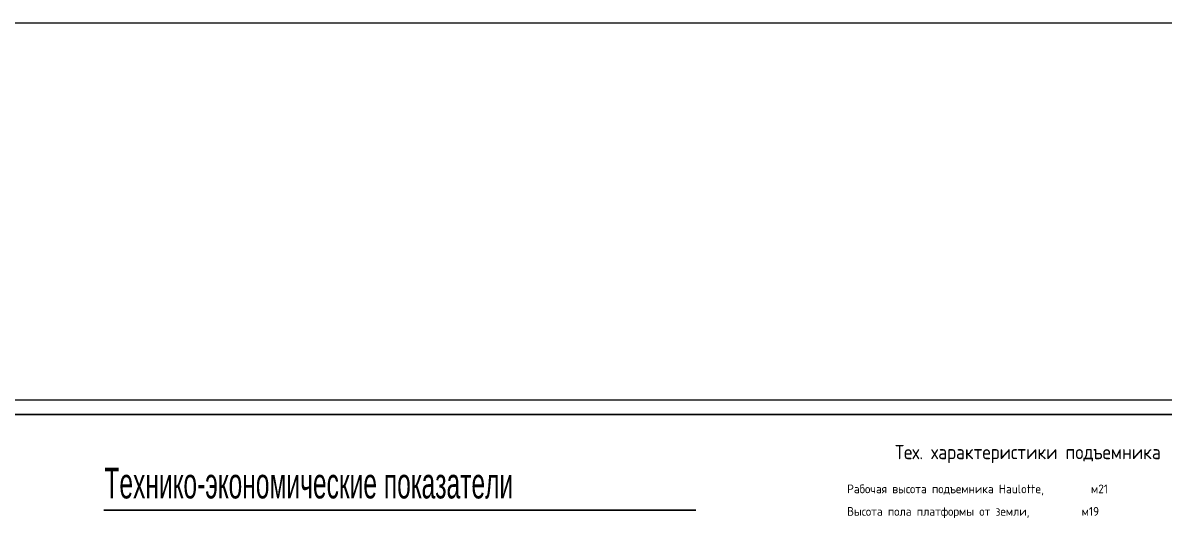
# Model space of a CAD drawing. Header units: millimetres. Extents: x 5763 to 12018931, y 39842 to 3600577.
# Drawn here: x 1128307 to 1206549, y 847686 to 881636 of the extents above; entities that cross this region are included whole.
import ezdxf

# ---------------------------------------------------------------- set-up
doc = ezdxf.new("R2010")
doc.units = ezdxf.units.MM
doc.layers.add('0.4', color=7, linetype='Continuous', lineweight=40)
doc.layers.add('Основная', color=7, linetype='Continuous', lineweight=30)
doc.layers.add('KONTUR', color=7, linetype='Continuous')
doc.styles.add('MStandart', font='romans.shx', dxfattribs={"width": 0.85, "height": 3})
doc.styles.add('RUSSWIN', font='russwin.shx', dxfattribs={"width": 0.6})
doc.styles.get("Standard").update_dxf_attribs({"font": 'romans.shx', "width": 0.7, "oblique": 15, "height": 500})

msp = doc.modelspace()

# ---------------------------------------------------------------- linework, layer by layer
msp.add_line((799955.74319, 881636.17533), (1246140.57295, 881636.17533))
at = {"layer": 'KONTUR'}
msp.add_line((1045027.99966, 855797.86706), (1213227.99966, 855797.86706), dxfattribs=at)
at = {"layer": 'Основная'}
msp.add_line((1212227.99966, 854797.86706), (1049027.99966, 854797.86706), dxfattribs=at)
at = {"layer": 'Основная', "color": 7}
msp.add_line((1133850.75294, 848245.31324), (1174440.75294, 848245.31324), dxfattribs=at)

# ---------------------------------------------------------------- texts
at = {"color": 7, "lineweight": 18, "ltscale": 0.5, "style": 'MStandart', "width": 0.85}
msp.add_text('Тех. характеристики подъемника', height=980, dxfattribs=at).set_placement((1188099.24452, 851728.0972))
at = {"insert": (1133898.01295, 851138.41016), "char_height": 2100, "width": 42907.345306, "attachment_point": 1, "style": 'RUSSWIN'}
msp.add_mtext('Технико-экономические показатели', dxfattribs=at)
at = {"layer": '0.4', "color": 7, "linetype": 'ByBlock', "lineweight": 25, "width": 0.9}
for s, p in [('Рабочая высота подъемника Haulotte,         м21 ', (1184812.77448, 849392.26792)), ('Высота пола платформы от земли,          м19  ', (1184812.77448, 847848.66055))]:
    msp.add_text(s, height=600, dxfattribs=at).set_placement(p)

doc.saveas('drawing.dxf')
